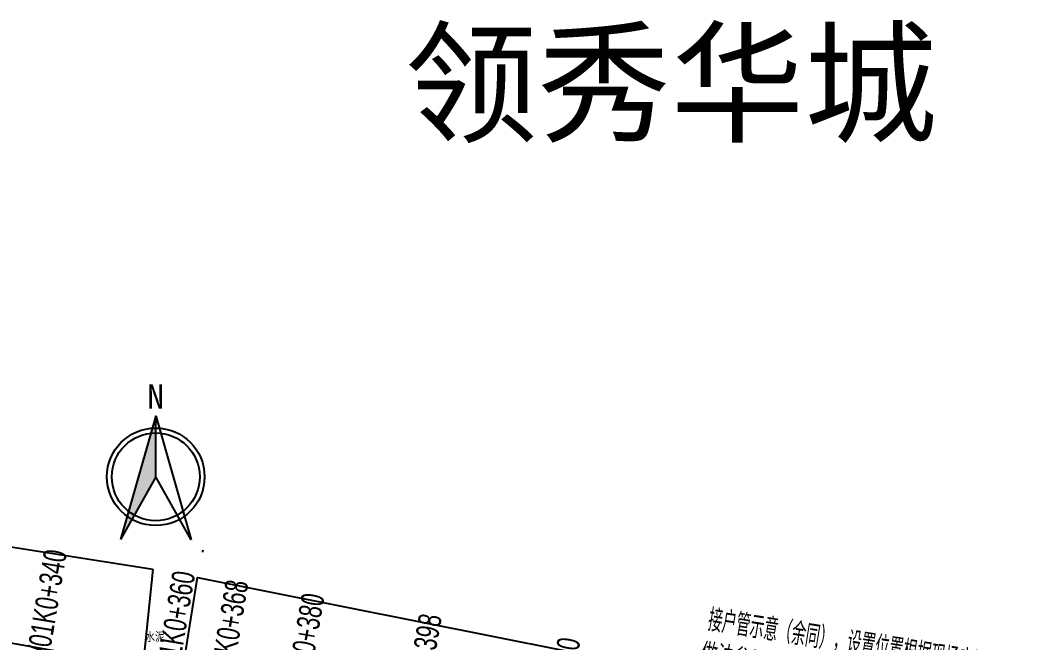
# Model space of a CAD drawing. Extents: x 529262 to 576451, y 2694391 to 2717535.
# Drawn here: x 562335.1 to 562488.5, y 2711044.5 to 2711140.2 of the extents above; entities that cross this region are included whole.
import ezdxf
from ezdxf.enums import TextEntityAlignment as Align

# ---------------------------------------------------------------- set-up
doc = ezdxf.new("R2010")
doc.units = 0
doc.linetypes.add('X5', pattern=[3, 2, -1])
for name, color, linetype in [('JMD', 8, 'Continuous'), ('ZJ', 7, 'Continuous'), ('地块名称', 1, 'Continuous'), ('桩号标注_W01-', 7, 'Continuous'), ('纵断_分栏文字', 7, 'Continuous'), ('路名', 7, 'Continuous')]:
    doc.layers.add(name, color=color, linetype=linetype)
doc.styles.add('HZ', font='rs.shx', dxfattribs={"width": 0.8, "bigfont": 'hztxt.shx'})
doc.styles.add('JieTuHzTxt', font='smsim.shx', dxfattribs={"width": 0.7, "bigfont": 'smfs.shx'})
doc.styles.add('SMEDI', font='smsim.shx', dxfattribs={"width": 0.75, "height": 3.5, "bigfont": 'smfs.shx'})
doc.styles.get("Standard").update_dxf_attribs({"font": '', "height": 2.5, "bigfont": 'smfs.shx'})
doc.styles.get('Standard').set_extended_font_data('FangSong_GB2312')

# ---------------------------------------------------------------- blocks, each defined once
blk = doc.blocks.new('Compass1')
for p, q in [((0, 12.5), (-7.245865642328226, -12.86052974814868)), ((0, 0), (0, 12.5)), ((0, 0), (-7.245865642328226, -12.86052974814868))]:
    blk.add_line(p, q)
at = {"color": 2}
for p, q in [((0, 12.5), (7.258392921233167, -12.9043752243162)), ((7.258392921233167, -12.9043752243162), (0, 0))]:
    blk.add_line(p, q, dxfattribs=at)
at = {"color": 3}
blk.add_circle((0, 0), 10, dxfattribs=at)
at = {"color": 2}
blk.add_circle((0, 0), 9, dxfattribs=at)
blk.add_solid([(-7.245865642328283, -12.86052974814882), (0, 12.5), (0, 0)], dxfattribs=at)
at = {"color": 3}
blk.add_text('N', height=5, dxfattribs=at).set_placement((-0.01376961122394693, 13.97023395669921), align=Align.CENTER)

msp = doc.modelspace()

# ---------------------------------------------------------------- linework, layer by layer
at = {"layer": 'JMD', "linetype": 'Continuous', "flags": 128}
for points in [[(562355.5046718116, 2711055.721509992), (562353.9874077358, 2711040.745623048), (562320.3310994328, 2711046.697748885), (562316.0771089159, 2711061.93273118)], [(562418.976915996, 2711043.150068405), (562416.8119503955, 2711029.635088282), (562360.0060783208, 2711039.681219776), (562362.3540995413, 2711054.413021791)]]:
    msp.add_lwpolyline(points, close=True, dxfattribs=at)
at = {"layer": 'JMD', "linetype": 'X5', "flags": 128}
msp.add_lwpolyline([(562363.2032981116, 2711058.63553358), (562363.1526494417, 2711058.329038125)], dxfattribs=at)
at = {"layer": 'JMD', "linetype": 'Continuous'}
msp.add_lwpolyline([(562363.204579625, 2711058.635310894), (562363.1596494417, 2711058.363038124)], dxfattribs=at)

# ---------------------------------------------------------------- block references
at = {"layer": '路名', "xscale": 0.75, "yscale": 0.75}
msp.add_blockref('Compass1', (562355.9646494593, 2711069.911318661), dxfattribs=at)

# ---------------------------------------------------------------- texts
at = {"layer": 'ZJ', "color": 8, "linetype": 'Continuous', "style": 'HZ', "width": 0.8}
msp.add_text('水泥', height=1.5, dxfattribs=at).set_placement((562355.8428095264, 2711045.350134722), align=Align.MIDDLE)
at = {"layer": '地块名称', "color": 1}
msp.add_text('领秀华城', height=15, dxfattribs=at).set_placement((562394.1992988684, 2711122.935536625))
at = {"layer": '桩号标注_W01-', "style": 'JieTuHzTxt', "width": 0.7}
for s, rotation, p in [('W01K0+340', 80.47718637214552, (562337.5942538036, 2711040.790348175)), ('W01K0+360', 80.47718637214552, (562357.3186499211, 2711037.481542076)), ('W01K0+368', 80.47718637214552, (562365.500809119, 2711036.108968838)), ('W01K0+380', 80.04147795632178, (562377.069210212, 2711034.07794302)), ('W01K0+398', 80.04147795632178, (562395.0900271664, 2711030.913836425)), ('W01K0+420', 80.297802638152, (562416.4588714481, 2711027.260405347))]:
    msp.add_text(s, height=3.5, rotation=rotation, dxfattribs=at).set_placement(p, align=Align.MIDDLE_LEFT)
at = {"layer": '纵断_分栏文字', "color": 3, "style": 'SMEDI'}
for s, width, p in [('接户管示意（余同），设置位置根据现场实际需求，', 0.65, (562440.6359977159, 2711046.263791939, -137.697)), ('做法参见《污水收集支管接入大样图》', 0.75, (562439.4704250408, 2711041.045364853, -137.697))]:
    msp.add_text(s, height=3.5, rotation=350.8664427999537, dxfattribs=dict(at, width=width)).set_placement(p)

doc.saveas('drawing.dxf')
